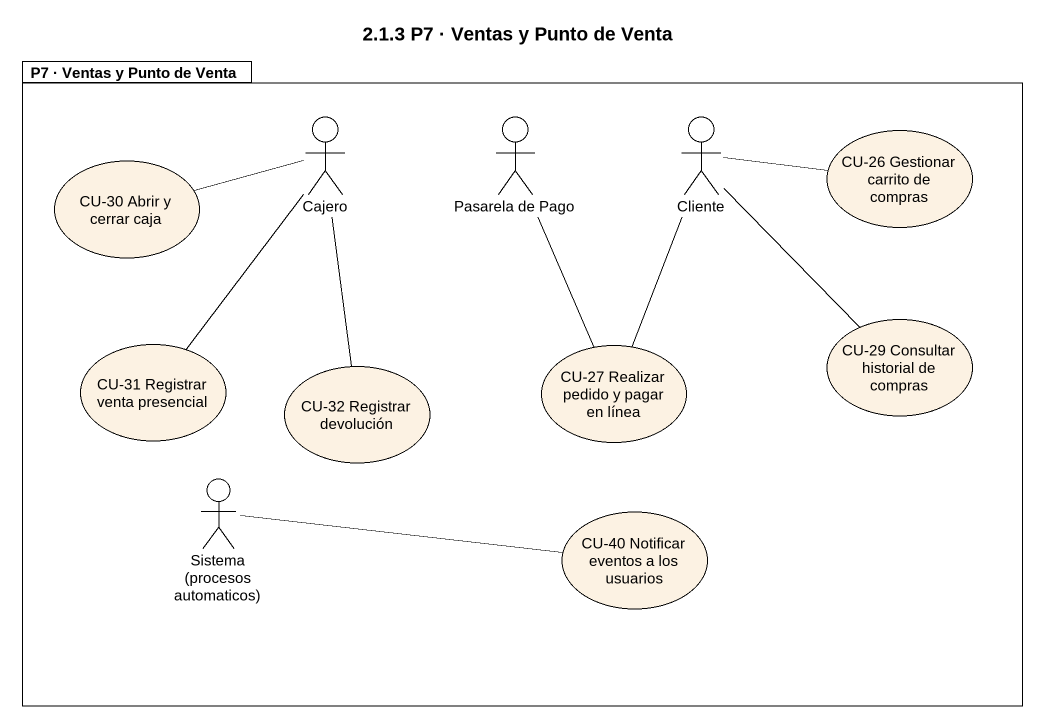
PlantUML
@startuml
title 2.1.3 P7 · Ventas y Punto de Venta
package "P7 · Ventas y Punto de Venta" as P7_Ventas_y_Punto_de_Venta {
  actor Cajero
  actor "Pasarela de Pago" as Pasarela_de_Pago
  actor Cliente
  usecase "CU-30 Abrir y cerrar caja" as CU_30_Abrir_y_cerrar_caja
  usecase "CU-26 Gestionar carrito de compras" as CU_26_Gestionar_carrito_de
  usecase "CU-31 Registrar venta presencial" as CU_31_Registrar_venta
  usecase "CU-32 Registrar devolución" as CU_32_Registrar_devolución
  usecase "CU-27 Realizar pedido y pagar en línea" as CU_27_Realizar_pedido_y
  usecase "CU-29 Consultar historial de compras" as CU_29_Consultar_historial
  actor "Sistema (procesos automaticos)" as Sistema_procesos_automaticos
  usecase "CU-40 Notificar eventos a los usuarios" as CU_40_Notificar_eventos_a
}
Cajero -left- CU_30_Abrir_y_cerrar_caja
Cajero -- CU_31_Registrar_venta
Cajero -- CU_32_Registrar_devolución
Pasarela_de_Pago -- CU_27_Realizar_pedido_y
Cliente -right- CU_26_Gestionar_carrito_de
Cliente -- CU_27_Realizar_pedido_y
Cliente -- CU_29_Consultar_historial
Sistema_procesos_automaticos -right- CU_40_Notificar_eventos_a
@enduml
